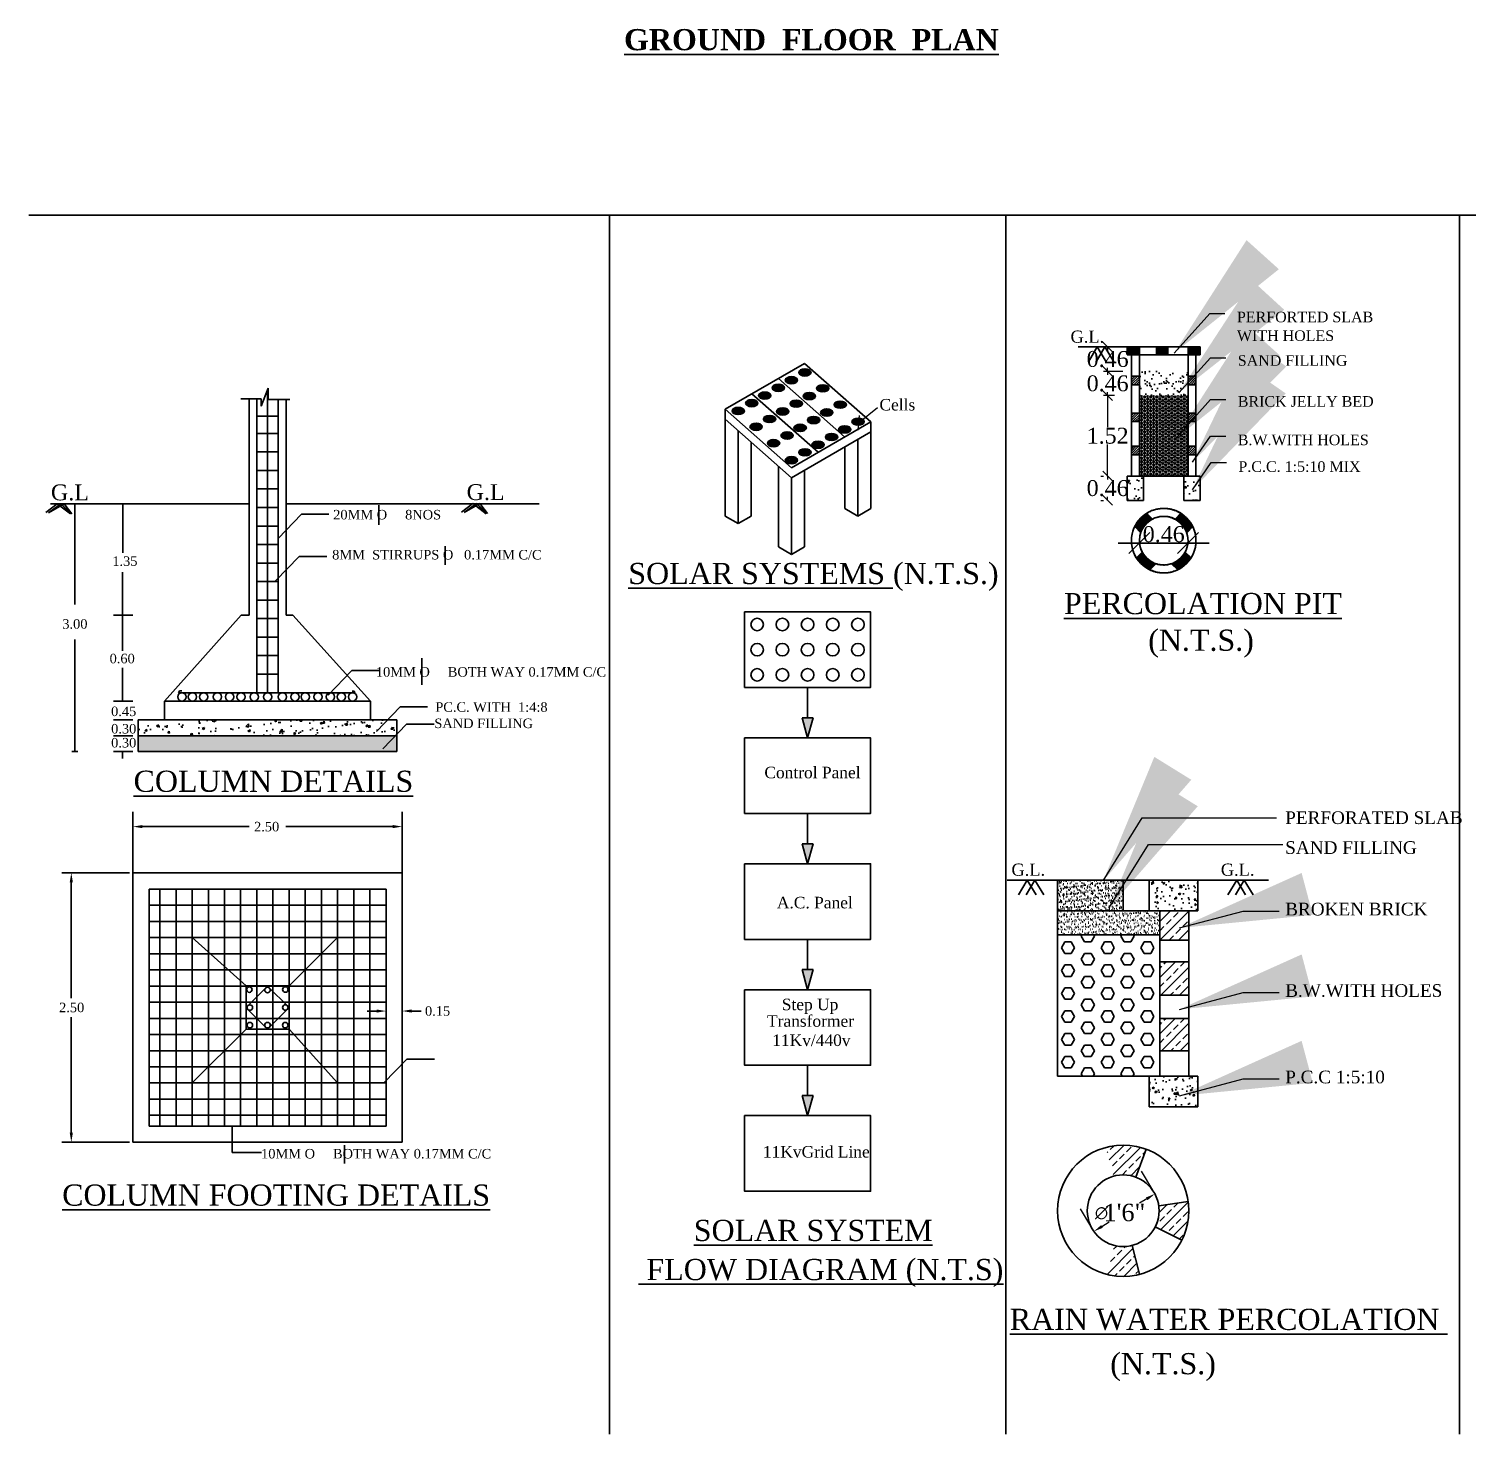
# Model space of a CAD drawing. Header units: metres. Extents: x 147 to 5559, y -3930 to 29.
# Drawn here: x 4045.51 to 4072.71, y -1648.63 to -1622.06 of the extents above; entities that cross this region are included whole.
import ezdxf

# ---------------------------------------------------------------- set-up
doc = ezdxf.new("R2010")
doc.units = ezdxf.units.M
doc.header["$MEASUREMENT"] = 0
doc.header["$PDMODE"] = 66
doc.styles.get("Standard").update_dxf_attribs({"font": 'times.ttf'})
doc.dimstyles.new('ISO-25', dxfattribs={"dimtxt": 2.5, "dimasz": 2.5, "dimexe": 1.25, "dimexo": 0.625, "dimtad": 1, "dimtxsty": 'Standard', "dimcen": 2.5, "dimadec": 0, "dimazin": 0, "dimtfac": 1, "dimtmove": 0, "dimatfit": 3, "dimfxl": 0, "dimarcsym": 0})
doc.dimstyles.new('STANDARD$0', dxfattribs={"dimtxt": 0.3, "dimasz": 0.18, "dimexe": 0.08, "dimexo": 0.5, "dimgap": 0.01, "dimtad": 0, "dimtih": 1, "dimtoh": 1, "dimzin": 1, "dimdsep": 46, "dimtxsty": 'Standard', "dimcen": 0.1, "dimadec": 3, "dimazin": 0, "dimtfac": 1, "dimtmove": 0, "dimatfit": 3, "dimfxl": 0, "dimtolj": 1, "dimtzin": 0, "dimarcsym": 0})
pattern_1 = [(30, (3264.516178, -2085.15868), (-0.0151139854, 0.0261781906), []), (120, (3264.516178, -2085.15868), (-0.0261781906, -0.0151139854), [])]
pattern_2 = [(45, (3441.198185, -1992.882883), (-0.0224506403, 0.0224506403), [])]
pattern_3 = [(50, (3836.71244, 356.8657), (0.35863009, -0.031376067), [0.0375, -0.4125]), (355, (3836.71244, 356.8657), (-0.06937567, 0.37609607), [0.03, -0.33]), (100.4514, (3836.74232, 356.86308), (0.28925469, 0.34471977), [0.031870095, -0.350571056]), (46.1842, (3836.71244, 356.9657), (0.53362052, -0.08275951), [0.05625, -0.61875]), (96.6356, (3836.7569, 356.9588), (0.46733135, 0.48705894), [0.04780514, -0.5258565]), (351.1842, (3836.71244, 356.9657), (0.46733097, 0.4870593), [0.045, -0.495]), (21, (3836.76244, 356.9407), (0.298453526, -0.201309445), [0.0375, -0.4125]), (326, (3836.76244, 356.9407), (0.121657666, 0.36257502), [0.03, -0.33]), (71.4514, (3836.7873, 356.9239), (0.420111314, 0.16126525), [0.031870095, -0.350571056]), (37.5, (3836.71244, 356.86569), (0.006079928, 0.166446927), [0, -0.326, 0, -0.335, 0, -0.33125]), (7.5, (3836.71244, 356.86569), (0.131534769, 0.197205856), [0, -0.191, 0, -0.3185, 0, -0.12625]), (327.5, (3836.60094, 356.86569), (0.266911218, -0.011277436), [0, -0.125, 0, -0.39, 0, -0.5175]), (317.5, (3836.55094, 356.8657), (0.291593085, 0.05005249), [0, -0.1625, 0, -0.259, 0, -0.3675])]
pattern_4 = [(37.5, (3836.712435, 356.86569), (-0.003149668, 0.0963411885), [0, -0.076, 0, -0.085, 0, -0.08125]), (7.5, (3836.71244, 356.86569), (0.088488835, 0.141107303), [0, -0.041, 0, -0.0685, 0, -0.02625]), (327.5, (3836.650935, 356.86569), (0.155707093, 0.0002829527), [0, -0.025, 0, -0.09, 0, -0.1175]), (317.5, (3836.65094, 356.86569), (0.15030633, 0.043883778), [0, -0.0125, 0, -0.059, 0, -0.0675])]
pattern_5 = [(45, (3836.71244, 356.8657), (-0.176776695, 0.176776695), []), (45, (3836.8892, 356.8657), (-0.176776695, 0.176776695), [0.125, -0.0625])]
pattern_6 = [(45, (3836.71244, 356.8493), (-0.176776695, 0.176776695), []), (45, (3836.8892, 356.8493), (-0.176776695, 0.176776695), [0.125, -0.0625])]

# ---------------------------------------------------------------- blocks, each defined once
blk = doc.blocks.new('_Oblique')
at = {"color": 0, "lineweight": -2}
blk.add_line((-0.5, -0.5), (0.5, 0.5), dxfattribs=at)
blk = doc.blocks.new('*D41')
at = {"color": 0, "lineweight": -2}
for p, q in [((4065.769, -1628.077), (4065.819, -1628.077)), ((4065.899, -1628.077), (4065.899, -1628.144)), ((4066.188, -1628.538), (4065.819, -1628.538)), ((4065.899, -1628.538), (4065.899, -1628.47))]:
    blk.add_line(p, q, dxfattribs=at)
at = {"layer": 'Defpoints', "color": 0, "lineweight": 35}
for p in [(4065.899, -1628.077), (4066.269, -1628.077), (4066.688, -1628.538)]:
    blk.add_point(p, dxfattribs=at)
at = {"color": 0, "lineweight": -2, "xscale": 0.18, "yscale": 0.18, "zscale": 0.18}
for p, rotation in [((4065.899, -1628.077), 90), ((4065.899, -1628.538), 270)]:
    blk.add_blockref('_Oblique', p, dxfattribs=dict(at, rotation=rotation))
at = {"color": 0, "lineweight": 35, "insert": (4065.899, -1628.307), "char_height": 0.3, "attachment_point": 5}
blk.add_mtext('\\A1;0.46', dxfattribs=at)
blk = doc.blocks.new('*D42')
at = {"color": 0, "lineweight": -2}
for p, q in [((4066.188, -1628.538), (4065.819, -1628.538)), ((4065.899, -1628.538), (4065.899, -1628.604)), ((4066.027, -1628.997), (4065.819, -1628.997)), ((4065.899, -1628.997), (4065.899, -1628.93))]:
    blk.add_line(p, q, dxfattribs=at)
at = {"layer": 'Defpoints', "color": 0, "lineweight": 35}
for p in [(4065.899, -1628.538), (4066.688, -1628.538), (4066.527, -1628.997)]:
    blk.add_point(p, dxfattribs=at)
at = {"color": 0, "lineweight": -2, "xscale": 0.18, "yscale": 0.18, "zscale": 0.18}
for p, rotation in [((4065.899, -1628.538), 90), ((4065.899, -1628.997), 270)]:
    blk.add_blockref('_Oblique', p, dxfattribs=dict(at, rotation=rotation))
at = {"color": 0, "lineweight": 35, "insert": (4065.899, -1628.767), "char_height": 0.3, "attachment_point": 5}
blk.add_mtext('\\A1;0.46', dxfattribs=at)
blk = doc.blocks.new('*D43')
at = {"color": 0, "lineweight": -2}
for p, q in [((4065.769, -1630.517), (4065.819, -1630.517)), ((4065.899, -1630.517), (4065.899, -1630.584)), ((4065.769, -1630.977), (4065.819, -1630.977)), ((4065.899, -1630.977), (4065.899, -1630.91))]:
    blk.add_line(p, q, dxfattribs=at)
at = {"layer": 'Defpoints', "color": 0, "lineweight": 35}
for p in [(4065.899, -1630.517), (4066.269, -1630.517), (4066.269, -1630.977)]:
    blk.add_point(p, dxfattribs=at)
at = {"color": 0, "lineweight": -2, "xscale": 0.18, "yscale": 0.18, "zscale": 0.18}
for p, rotation in [((4065.899, -1630.517), 90), ((4065.899, -1630.977), 270)]:
    blk.add_blockref('_Oblique', p, dxfattribs=dict(at, rotation=rotation))
at = {"color": 0, "lineweight": 35, "insert": (4065.899, -1630.747), "char_height": 0.3, "attachment_point": 5}
blk.add_mtext('\\A1;0.46', dxfattribs=at)
blk = doc.blocks.new('*D44')
at = {"color": 0, "lineweight": -2}
for p, q in [((4066.027, -1628.997), (4065.819, -1628.997)), ((4065.899, -1628.997), (4065.899, -1629.594)), ((4065.899, -1630.517), (4065.899, -1629.92)), ((4065.769, -1630.517), (4065.819, -1630.517))]:
    blk.add_line(p, q, dxfattribs=at)
at = {"layer": 'Defpoints', "color": 0, "lineweight": 35}
for p in [(4065.899, -1628.997), (4066.527, -1628.997), (4066.269, -1630.517)]:
    blk.add_point(p, dxfattribs=at)
at = {"color": 0, "lineweight": -2, "xscale": 0.18, "yscale": 0.18, "zscale": 0.18}
for p, rotation in [((4065.899, -1628.997), 90), ((4065.899, -1630.517), 270)]:
    blk.add_blockref('_Oblique', p, dxfattribs=dict(at, rotation=rotation))
at = {"color": 0, "lineweight": 35, "insert": (4065.899, -1629.757), "char_height": 0.3, "attachment_point": 5}
blk.add_mtext('\\A1;1.52', dxfattribs=at)
blk = doc.blocks.new('*D45')
at = {"color": 0, "lineweight": -2}
for p, q in [((4066.53, -1643.657), (4066.75, -1644.015)), ((4065.377, -1644.367), (4065.597, -1644.725)), ((4066.639, -1644.177), (4066.503, -1644.261)), ((4065.792, -1644.699), (4065.928, -1644.615))]:
    blk.add_line(p, q, dxfattribs=at)
at = {"color": 0, "lineweight": 35}
for points in [[(4066.623, -1644.152), (4066.654, -1644.203), (4066.792, -1644.083)], [(4065.777, -1644.673), (4065.808, -1644.724), (4065.639, -1644.793)]]:
    blk.add_solid(points, dxfattribs=at)
at = {"layer": 'Defpoints', "color": 0, "lineweight": 35}
for p in [(4066.792, -1644.083), (4066.792, -1644.083), (4065.639, -1644.793)]:
    blk.add_point(p, dxfattribs=at)
at = {"color": 0, "lineweight": 35, "insert": (4066.216, -1644.438), "char_height": 0.3, "attachment_point": 5}
blk.add_mtext('\\A1;{\\H1.0952x;1\'6"}', dxfattribs=at)

msp = doc.modelspace()

# ---------------------------------------------------------------- hatches: boundary and pattern name
at = {"lineweight": 35}
h = msp.add_hatch(dxfattribs=at)
h.set_pattern_fill('ANSI31', color=256, scale=0.004, style=0)
h.set_pattern_definition([(45, (3441.198185, -1991.32956), (-0.00898025612, 0.00898025612), [])])
h.paths.add_polyline_path([(4066.499, -1628.227), (4066.499, -1628.077), (4066.349, -1628.077), (4066.269, -1628.077), (4066.269, -1628.227)])
h.paths.add_polyline_path([(4067.034, -1628.227), (4067.034, -1628.077), (4066.822, -1628.077), (4066.822, -1628.227)])
h.paths.add_polyline_path([(4067.649, -1628.227), (4067.649, -1628.077), (4067.419, -1628.077), (4067.419, -1628.227)])
h = msp.add_hatch(dxfattribs=at)
h.set_pattern_fill('NET', color=256, scale=0.009521, angle=30, style=0)
h.set_pattern_definition(pattern_1)
edge = h.paths.add_edge_path()
edge.add_ellipse((4059.172, -1629.138), major_axis=(-0.117, 0), ratio=0.57735, start_angle=0, end_angle=360)
edge = h.paths.add_edge_path()
edge.add_ellipse((4059.419, -1628.996), major_axis=(-0.117, 0), ratio=0.57735, start_angle=0, end_angle=360)
edge = h.paths.add_edge_path()
edge.add_ellipse((4059.675, -1628.848), major_axis=(-0.117, 0), ratio=0.57735, start_angle=0, end_angle=360)
edge = h.paths.add_edge_path()
edge.add_ellipse((4059.922, -1628.705), major_axis=(-0.117, 0), ratio=0.57735, start_angle=0, end_angle=360)
edge = h.paths.add_edge_path()
edge.add_ellipse((4060.177, -1628.558), major_axis=(-0.117, 0), ratio=0.57735, start_angle=0, end_angle=360)
edge = h.paths.add_edge_path()
edge.add_ellipse((4059.255, -1629.585), major_axis=(-0.117, 0), ratio=0.57735, start_angle=0, end_angle=360)
edge = h.paths.add_edge_path()
edge.add_ellipse((4059.51, -1629.438), major_axis=(-0.117, 0), ratio=0.57735, start_angle=0, end_angle=360)
edge = h.paths.add_edge_path()
edge.add_ellipse((4059.757, -1629.295), major_axis=(-0.117, 0), ratio=0.57735, start_angle=0, end_angle=360)
edge = h.paths.add_edge_path()
edge.add_ellipse((4060.013, -1629.148), major_axis=(-0.117, 0), ratio=0.57735, start_angle=0, end_angle=360)
edge = h.paths.add_edge_path()
edge.add_ellipse((4060.26, -1629.005), major_axis=(-0.117, 0), ratio=0.57735, start_angle=0, end_angle=360)
edge = h.paths.add_edge_path()
edge.add_ellipse((4060.515, -1628.858), major_axis=(-0.117, 0), ratio=0.57735, start_angle=0, end_angle=360)
edge = h.paths.add_edge_path()
edge.add_ellipse((4059.585, -1629.896), major_axis=(-0.117, 0), ratio=0.57735, start_angle=0, end_angle=360)
edge = h.paths.add_edge_path()
edge.add_ellipse((4059.84, -1629.749), major_axis=(-0.117, 0), ratio=0.57735, start_angle=0, end_angle=360)
edge = h.paths.add_edge_path()
edge.add_ellipse((4060.087, -1629.606), major_axis=(-0.117, 0), ratio=0.57735, start_angle=0, end_angle=360)
edge = h.paths.add_edge_path()
edge.add_ellipse((4060.343, -1629.458), major_axis=(-0.117, 0), ratio=0.57735, start_angle=0, end_angle=360)
edge = h.paths.add_edge_path()
edge.add_ellipse((4060.59, -1629.316), major_axis=(-0.117, 0), ratio=0.57735, start_angle=0, end_angle=360)
edge = h.paths.add_edge_path()
edge.add_ellipse((4060.845, -1629.168), major_axis=(-0.117, 0), ratio=0.57735, start_angle=0, end_angle=360)
edge = h.paths.add_edge_path()
edge.add_ellipse((4061.183, -1629.488), major_axis=(-0.117, 0), ratio=0.57735, start_angle=0, end_angle=360)
edge = h.paths.add_edge_path()
edge.add_ellipse((4060.928, -1629.635), major_axis=(-0.117, 0), ratio=0.57735, start_angle=0, end_angle=360)
edge = h.paths.add_edge_path()
edge.add_ellipse((4060.681, -1629.778), major_axis=(-0.117, 0), ratio=0.57735, start_angle=0, end_angle=360)
edge = h.paths.add_edge_path()
edge.add_ellipse((4060.425, -1629.925), major_axis=(-0.117, 0), ratio=0.57735, start_angle=0, end_angle=360)
edge = h.paths.add_edge_path()
edge.add_ellipse((4060.178, -1630.068), major_axis=(-0.117, 0), ratio=0.57735, start_angle=0, end_angle=360)
edge = h.paths.add_edge_path()
edge.add_ellipse((4059.923, -1630.216), major_axis=(-0.117, 0), ratio=0.57735, start_angle=0, end_angle=360)
h = msp.add_hatch(dxfattribs=at)
h.set_pattern_fill('AR-SAND', color=256, scale=0.004, style=0)
h.set_pattern_definition([(37.5, (3441.19819, -1992.88288), (-0.006400125, 0.195765295), [0, -0.154432, 0, -0.17272, 0, -0.1651]), (7.5, (3441.19819, -1992.88288), (0.17980931, 0.28673004), [0, -0.083312, 0, -0.139192, 0, -0.05334]), (327.5, (3441.07322, -1992.88288), (0.31639695, 0.000574874), [0, -0.0508, 0, -0.18288, 0, -0.23876]), (317.5, (3441.07322, -1992.88288), (0.30542258, 0.08917173), [0, -0.0254, 0, -0.119888, 0, -0.13716])])
h.paths.add_polyline_path([(4066.499, -1628.536), (4066.499, -1628.997), (4067.419, -1628.997), (4067.419, -1628.536)])
h = msp.add_hatch(dxfattribs=at)
h.set_pattern_fill('ANSI31', color=256, scale=0.01, style=0)
h.set_pattern_definition(pattern_2)
h.paths.add_polyline_path([(4066.499, -1629.488), (4066.499, -1629.328), (4066.349, -1629.328), (4066.349, -1629.488)])
h.paths.add_polyline_path([(4066.349, -1630.114), (4066.499, -1630.114), (4066.499, -1629.954), (4066.349, -1629.954)])
h.paths.add_polyline_path([(4067.419, -1630.114), (4067.569, -1630.114), (4067.569, -1629.954), (4067.419, -1629.954)])
h.paths.add_polyline_path([(4067.419, -1629.488), (4067.569, -1629.488), (4067.569, -1629.328), (4067.419, -1629.328)])
h.paths.add_polyline_path([(4067.419, -1628.79), (4067.569, -1628.79), (4067.569, -1628.63), (4067.419, -1628.63)])
h = msp.add_hatch(dxfattribs=at)
h.set_pattern_fill('ANSI31', color=256, scale=0.01, style=0)
h.set_pattern_definition(pattern_2)
h.paths.add_polyline_path([(4066.499, -1628.79), (4066.499, -1628.63), (4066.349, -1628.63), (4066.349, -1628.79)])
h = msp.add_hatch(dxfattribs=at)
h.set_pattern_fill('HEX', color=256, scale=0.006, style=0)
h.set_pattern_definition([(0, (3441.198185, -1992.882883), (0, 0.03299556), [0.01905, -0.0381]), (120, (3441.198185, -1992.882883), (-0.0285749932, -0.01649778), [0.01905, -0.0381]), (60, (3441.217235, -1992.882883), (-0.0285749932, 0.01649778), [0.01905, -0.0381])])
h.paths.add_polyline_path([(4067.419, -1628.997), (4066.499, -1628.997), (4066.499, -1630.517), (4066.579, -1630.517), (4067.339, -1630.517), (4067.419, -1630.517)])
h = msp.add_hatch(dxfattribs=at)
h.set_pattern_fill('NET', color=256, scale=0.009521, angle=30, style=0)
h.set_pattern_definition(pattern_1)
edge = h.paths.add_edge_path()
edge.add_ellipse((4058.917, -1629.286), major_axis=(-0.117, 0), ratio=0.57735, start_angle=0, end_angle=360)
h = msp.add_hatch(dxfattribs=at)
h.set_pattern_fill('AR-CONC', color=256, scale=0.002, style=0)
h.set_pattern_definition([(50, (3441.1982, -1992.88288), (0.36436934, -0.03187817), [0.0381, -0.4191]), (355, (3441.1982, -1992.8829), (-0.07048565, 0.38211329), [0.03048, -0.33528]), (100.451, (3441.22855, -1992.88554), (0.293885, 0.35023338), [0.03238, -0.35618]), (46.1842, (3441.1982, -1992.7813), (0.54215808, -0.08408466), [0.05715, -0.62865]), (96.6356, (3441.24337, -1992.7883), (0.47480847, 0.4948511), [0.04857, -0.53427]), (351.184, (3441.1982, -1992.7813), (0.4748092, 0.49485024), [0.04572, -0.50292]), (21, (3441.249, -1992.80668), (0.30322976, -0.20453104), [0.0381, -0.4191]), (326, (3441.249, -1992.8067), (0.12360406, 0.36837593), [0.03048, -0.33528]), (71.4514, (3441.27425, -1992.82373), (0.42683298, 0.16384572), [0.03238, -0.35618]), (37.5, (3441.19819, -1992.88288), (0.006177207, 0.169110078), [0, -0.331216, 0, -0.34036, 0, -0.33655]), (7.5, (3441.19819, -1992.88288), (0.133639325, 0.20036115), [0, -0.194056, 0, -0.323596, 0, -0.12827]), (327.5, (3441.0849, -1992.88288), (0.27118119, -0.011457488), [0, -0.127, 0, -0.39624, 0, -0.52578]), (317.5, (3441.0341, -1992.88288), (0.29625836, 0.05085298), [0, -0.1651, 0, -0.263144, 0, -0.37338])])
h.paths.add_polyline_path([(4066.579, -1630.517), (4066.269, -1630.517), (4066.269, -1630.977), (4066.579, -1630.977)])
h.paths.add_polyline_path([(4067.649, -1630.517), (4067.339, -1630.517), (4067.339, -1630.977), (4067.649, -1630.977)])
h = msp.add_hatch(dxfattribs=at)
h.set_pattern_fill('ANSI31', color=256, scale=0.004, style=0)
h.set_pattern_definition([(45, (3441.198185, -1990.927209), (-0.00898025612, 0.00898025612), [])])
h.paths.add_polyline_path([(4067.569, -1631.738, 0.589859), (4066.635, -1631.221), (4066.745, -1631.331, -0.564938), (4067.419, -1631.738, -1), (4066.499, -1631.738, -0.082852), (4066.524, -1631.588), (4066.41, -1631.473, 0.112502), (4066.349, -1631.738, 1)], flags=0)
h.paths.add_polyline_path([(4067.419, -1631.738, -1), (4066.499, -1631.738, -0.564938), (4067.174, -1631.331), (4067.284, -1631.221, 0.589859), (4066.349, -1631.738, 1), (4067.569, -1631.738, 0.112502), (4067.509, -1631.473), (4067.395, -1631.588, -0.082852)])
h.paths.add_polyline_path([(4067.419, -1631.738, -0.12273), (4067.366, -1631.954), (4067.475, -1632.063, 0.141748), (4067.569, -1631.738, 1), (4066.349, -1631.738, 0.551705), (4067.223, -1632.288), (4067.108, -1632.173, -0.513998), (4066.499, -1631.738, -1)], flags=16)
h.paths.add_polyline_path([(4067.569, -1631.738, 1), (4066.349, -1631.738, 0.141748), (4066.444, -1632.063), (4066.553, -1631.954, -0.12273), (4066.499, -1631.738, -1), (4067.419, -1631.738, -0.513998), (4066.811, -1632.173), (4066.696, -1632.288, 0.551705)], flags=0)
h = msp.add_hatch(dxfattribs=at)
h.set_pattern_fill('AR-CONC', color=256, scale=0.06, style=0)
h.set_pattern_definition([(50, (3983.48084, -1645.25768), (0.4303561, -0.0376513), [0.045, -0.495]), (355, (3983.48084, -1645.25768), (-0.0832508, 0.4513153), [0.036, -0.396]), (100.4514, (3983.5167, -1645.2608), (0.3471056, 0.4136637), [0.038244, -0.4206853]), (46.1842, (3983.48084, -1645.1377), (0.6403446, -0.0993114), [0.0675, -0.7425]), (96.6356, (3983.5342, -1645.14595), (0.5607976, 0.584471), [0.057366, -0.631028]), (351.1842, (3983.48084, -1645.1377), (0.560797, 0.584471), [0.054, -0.594]), (21, (3983.54084, -1645.16768), (0.3581442, -0.2415713), [0.045, -0.495]), (326, (3983.54084, -1645.16768), (0.1459892, 0.43509), [0.036, -0.396]), (71.4514, (3983.5707, -1645.1878), (0.5041336, 0.1935183), [0.038244, -0.4206853]), (37.5, (3983.48084, -1645.25768), (0.0072959, 0.1997363), [0, -0.3912, 0, -0.402, 0, -0.3975]), (7.5, (3983.48084, -1645.25768), (0.1578417, 0.236647), [0, -0.2292, 0, -0.3822, 0, -0.1515]), (327.5, (3983.34704, -1645.25768), (0.32029346, -0.01353292), [0, -0.15, 0, -0.468, 0, -0.621]), (317.5, (3983.28704, -1645.25768), (0.3499117, 0.060063), [0, -0.195, 0, -0.3108, 0, -0.441])])
h.paths.add_polyline_path([(4052.465, -1635.127), (4047.575, -1635.127), (4047.575, -1635.427), (4052.465, -1635.427)])
for points in [[(4060.331, -1635.085), (4060.123, -1635.085), (4060.227, -1635.465)], [(4060.331, -1637.465), (4060.123, -1637.465), (4060.227, -1637.845)], [(4060.331, -1639.845), (4060.123, -1639.845), (4060.227, -1640.225)], [(4060.331, -1642.225), (4060.123, -1642.225), (4060.227, -1642.605)]]:
    msp.add_hatch(color=256, dxfattribs=at).paths.add_polyline_path(points)
h = msp.add_hatch(dxfattribs=at)
h.set_pattern_fill('AR-SAND', color=256, scale=0.06, style=0)
h.set_pattern_definition([(37.5, (3983.48084, -1645.25768), (-0.0037796, 0.11560943), [0, -0.0912, 0, -0.102, 0, -0.0975]), (7.5, (3983.48084, -1645.25768), (0.1061866, 0.16932876), [0, -0.0492, 0, -0.0822, 0, -0.0315]), (327.5, (3983.40704, -1645.25768), (0.18684851, 0.00033954), [0, -0.03, 0, -0.108, 0, -0.141]), (317.5, (3983.40704, -1645.25768), (0.1803676, 0.05266053), [0, -0.015, 0, -0.0708, 0, -0.081])])
h.paths.add_polyline_path([(4052.465, -1635.427), (4047.575, -1635.427), (4047.575, -1635.723), (4052.465, -1635.723)])
h = msp.add_hatch(dxfattribs=at)
h.set_pattern_fill('AR-SAND', color=256, scale=0.05, style=0)
h.set_pattern_definition(pattern_4)
h.paths.add_polyline_path([(4066.193, -1638.733), (4066.193, -1638.152), (4064.952, -1638.152), (4064.952, -1638.733)])
h = msp.add_hatch(dxfattribs=at)
h.set_pattern_fill('AR-CONC', color=256, scale=0.05, style=0)
h.set_pattern_definition(pattern_3)
h.paths.add_polyline_path([(4067.434, -1638.733), (4067.604, -1638.733), (4067.604, -1638.152), (4066.684, -1638.152), (4066.684, -1638.733)])
h = msp.add_hatch(dxfattribs=at)
h.set_pattern_fill('AR-SAND', color=256, scale=0.05, style=0)
h.set_pattern_definition(pattern_4)
h.paths.add_polyline_path([(4066.884, -1639.187), (4066.884, -1638.733), (4064.952, -1638.733), (4064.952, -1639.187)])
h = msp.add_hatch(dxfattribs=at)
h.set_pattern_fill('ANSI33', color=256, style=0)
h.set_pattern_definition(pattern_5)
h.paths.add_polyline_path([(4067.434, -1638.733), (4066.884, -1638.733), (4066.884, -1639.287), (4067.434, -1639.287)])
h = msp.add_hatch(dxfattribs=at)
h.set_pattern_fill('HEX', color=256, style=0)
h.set_pattern_definition([(0, (3836.71244, 356.8657), (0, 0.21650635), [0.125, -0.25]), (120, (3836.71244, 356.8657), (-0.1875, -0.108253176), [0.125, -0.25]), (60, (3836.83744, 356.8657), (-0.1875, 0.108253176), [0.125, -0.25])])
h.paths.add_polyline_path([(4066.884, -1639.187), (4064.952, -1639.187), (4064.952, -1641.858), (4066.884, -1641.858)])
h = msp.add_hatch(dxfattribs=at)
h.set_pattern_fill('ANSI33', color=256, style=0)
h.set_pattern_definition(pattern_5)
h.paths.add_polyline_path([(4067.434, -1640.329), (4067.434, -1639.699), (4066.884, -1639.699), (4066.884, -1640.329)])
h = msp.add_hatch(dxfattribs=at)
h.set_pattern_fill('ANSI33', color=256, style=0)
h.set_pattern_definition(pattern_5)
h.paths.add_polyline_path([(4067.434, -1640.766), (4066.884, -1640.766), (4066.884, -1641.377), (4067.434, -1641.377)])
h = msp.add_hatch(dxfattribs=at)
h.set_pattern_fill('AR-CONC', color=256, scale=0.05, style=0)
h.set_pattern_definition(pattern_3)
h.paths.add_polyline_path([(4066.684, -1641.858), (4066.684, -1642.439), (4067.434, -1642.439), (4067.604, -1642.439), (4067.604, -1641.858)])
h = msp.add_hatch(dxfattribs=at)
h.set_pattern_fill('ANSI33', color=256, style=0)
h.set_pattern_definition(pattern_6)
h.paths.add_polyline_path([(4066.629, -1643.24, 0.158463), (4065.863, -1643.206), (4066.013, -1643.748, -0.158463), (4066.432, -1643.767)])
h = msp.add_hatch(dxfattribs=at)
h.set_pattern_fill('ANSI33', color=256, style=0)
h.set_pattern_definition([(45, (3823.0199, 351.82674), (-0.176776695, 0.176776695), []), (45, (3823.19669, 351.82674), (-0.176776695, 0.176776695), [0.125, -0.0625])])
h.paths.add_polyline_path([(4067.302, -1644.958, 0.116825), (4067.434, -1644.402, 0.034936), (4067.422, -1644.229), (4066.865, -1644.307, -0.034936), (4066.871, -1644.402, -0.116825), (4066.799, -1644.706)])
h = msp.add_hatch(dxfattribs=at)
h.set_pattern_fill('ANSI33', color=256, style=0)
h.set_pattern_definition(pattern_6)
h.paths.add_polyline_path([(4066.363, -1645.058, -0.125122), (4066.028, -1645.06), (4065.892, -1645.605, 0.125122), (4066.503, -1645.603)])

# ---------------------------------------------------------------- linework, layer by layer
for p, q in [((4045.507, -1625.583), (4114.459, -1625.583)), ((4066.349, -1628.077), (4065.344, -1628.077)), ((4065.704, -1628.077), (4065.536, -1628.36)), ((4065.847, -1628.077), (4065.679, -1628.36)), ((4065.704, -1628.077), (4065.872, -1628.36)), ((4065.847, -1628.077), (4066.015, -1628.36)), ((4066.269, -1628.227), (4066.269, -1628.077)), ((4066.269, -1628.227), (4067.649, -1628.227)), ((4066.349, -1628.077), (4067.649, -1628.077)), ((4066.349, -1630.517), (4066.349, -1628.227)), ((4066.499, -1628.227), (4066.499, -1628.077)), ((4066.499, -1630.517), (4066.499, -1628.227)), ((4066.822, -1628.077), (4066.822, -1628.227)), ((4067.034, -1628.077), (4067.034, -1628.227)), ((4067.419, -1628.227), (4067.419, -1628.077)), ((4067.419, -1630.517), (4067.419, -1628.227)), ((4067.569, -1630.517), (4067.569, -1628.227)), ((4067.649, -1628.227), (4067.649, -1628.077)), ((4060.17, -1628.388), (4058.669, -1629.254)), ((4061.423, -1629.492), (4060.17, -1628.388)), ((4049.898, -1629.198), (4050.034, -1628.858)), ((4050.034, -1628.858), (4050.034, -1629.069)), ((4059.675, -1628.674), (4060.928, -1629.778)), ((4066.349, -1628.63), (4066.499, -1628.63)), ((4066.349, -1628.79), (4066.499, -1628.79)), ((4067.569, -1628.63), (4067.419, -1628.63)), ((4067.569, -1628.79), (4067.419, -1628.79)), ((4049.647, -1629.055), (4049.515, -1629.055)), ((4049.647, -1629.055), (4049.769, -1629.055)), ((4049.67, -1633.145), (4049.67, -1629.055)), ((4049.769, -1629.055), (4049.898, -1629.055)), ((4049.82, -1634.611), (4049.82, -1629.055)), ((4049.898, -1629.055), (4049.898, -1629.198)), ((4050.02, -1634.611), (4050.02, -1628.892)), ((4050.034, -1629.069), (4050.441, -1629.069)), ((4050.22, -1634.611), (4050.22, -1629.069)), ((4050.37, -1633.145), (4050.37, -1629.069)), ((4059.172, -1628.964), (4060.425, -1630.068)), ((4050.215, -1629.386), (4049.815, -1629.386)), ((4058.669, -1629.444), (4058.669, -1629.254)), ((4058.669, -1629.254), (4059.923, -1630.358)), ((4066.349, -1629.328), (4066.499, -1629.328)), ((4067.569, -1629.328), (4067.419, -1629.328)), ((4058.669, -1629.444), (4058.669, -1631.272)), ((4058.669, -1629.444), (4059.923, -1630.549)), ((4058.917, -1629.662), (4058.917, -1631.415)), ((4059.923, -1630.358), (4061.423, -1629.492)), ((4059.923, -1630.549), (4061.423, -1629.682)), ((4061.423, -1629.492), (4061.423, -1629.682)), ((4061.423, -1629.682), (4061.423, -1631.13)), ((4066.349, -1629.488), (4066.499, -1629.488)), ((4067.569, -1629.488), (4067.419, -1629.488)), ((4050.22, -1629.711), (4049.82, -1629.711)), ((4059.164, -1629.88), (4059.164, -1631.272)), ((4061.176, -1629.825), (4061.176, -1631.272)), ((4066.349, -1629.954), (4066.499, -1629.954)), ((4067.569, -1629.954), (4067.419, -1629.954)), ((4050.22, -1630.061), (4049.82, -1630.061)), ((4060.929, -1629.968), (4060.929, -1631.13)), ((4066.349, -1630.114), (4066.499, -1630.114)), ((4067.569, -1630.114), (4067.419, -1630.114)), ((4050.22, -1630.411), (4049.82, -1630.411)), ((4059.675, -1630.331), (4059.675, -1631.853)), ((4060.17, -1630.406), (4060.17, -1631.853)), ((4050.22, -1630.761), (4049.82, -1630.761)), ((4059.923, -1630.549), (4059.923, -1631.996)), ((4066.269, -1630.517), (4066.269, -1630.977)), ((4066.269, -1630.517), (4066.579, -1630.517)), ((4066.579, -1630.517), (4067.339, -1630.517)), ((4066.579, -1630.517), (4066.579, -1630.977)), ((4067.339, -1630.517), (4067.339, -1630.977)), ((4067.339, -1630.517), (4067.649, -1630.517)), ((4067.649, -1630.517), (4067.649, -1630.977)), ((4046.043, -1631.04), (4045.831, -1631.206)), ((4046.115, -1631.039), (4045.877, -1631.21)), ((4045.877, -1631.21), (4046.174, -1631.04)), ((4046.878, -1631.042), (4045.916, -1631.042)), ((4046.297, -1631.233), (4046.043, -1631.04)), ((4046.113, -1631.039), (4046.297, -1631.233)), ((4046.32, -1631.229), (4046.115, -1631.039)), ((4046.174, -1631.04), (4046.32, -1631.229)), ((4046.378, -1631.042), (4046.378, -1632.943)), ((4047.738, -1631.042), (4046.878, -1631.042)), ((4047.282, -1631.042), (4047.282, -1631.969)), ((4047.738, -1631.042), (4049.67, -1631.042)), ((4050.37, -1631.042), (4053.03, -1631.042)), ((4053.03, -1631.042), (4055.152, -1631.042)), ((4053.9, -1631.036), (4053.688, -1631.201)), ((4053.972, -1631.034), (4053.734, -1631.205)), ((4053.734, -1631.205), (4054.031, -1631.036)), ((4054.154, -1631.228), (4053.9, -1631.036)), ((4053.97, -1631.034), (4054.154, -1631.228)), ((4054.177, -1631.224), (4053.972, -1631.034)), ((4054.031, -1631.036), (4054.177, -1631.224)), ((4066.269, -1630.977), (4066.579, -1630.977)), ((4067.339, -1630.977), (4067.649, -1630.977)), ((4050.22, -1631.111), (4049.82, -1631.111)), ((4050.22, -1631.695), (4050.659, -1631.239)), ((4050.659, -1631.239), (4051.179, -1631.239)), ((4052.125, -1631.069), (4052.125, -1631.439)), ((4058.669, -1631.272), (4058.917, -1631.415)), ((4058.917, -1631.415), (4059.164, -1631.272)), ((4061.176, -1631.272), (4060.929, -1631.13)), ((4061.176, -1631.272), (4061.423, -1631.13)), ((4066.745, -1631.331), (4066.635, -1631.221)), ((4067.174, -1631.331), (4067.284, -1631.221)), ((4050.22, -1631.461), (4049.82, -1631.461)), ((4066.524, -1631.588), (4066.41, -1631.473)), ((4067.395, -1631.588), (4067.509, -1631.473)), ((4050.22, -1631.811), (4049.82, -1631.811)), ((4053.379, -1631.842), (4053.379, -1632.196)), ((4059.675, -1631.853), (4059.923, -1631.996)), ((4059.923, -1631.996), (4060.17, -1631.853)), ((4066.499, -1631.782), (4066.099, -1631.782)), ((4066.499, -1631.782), (4067.419, -1631.782)), ((4067.419, -1631.782), (4067.819, -1631.782)), ((4050.172, -1632.499), (4050.619, -1632.035)), ((4050.619, -1632.035), (4051.138, -1632.035)), ((4066.444, -1632.063), (4066.553, -1631.954)), ((4067.475, -1632.063), (4067.366, -1631.954)), ((4047.281, -1632.33), (4047.281, -1633.818)), ((4050.22, -1632.161), (4049.82, -1632.161)), ((4066.696, -1632.288), (4066.811, -1632.173)), ((4067.223, -1632.288), (4067.108, -1632.173)), ((4050.22, -1632.511), (4049.82, -1632.511)), ((4050.22, -1632.861), (4049.82, -1632.861)), ((4047.109, -1633.145), (4047.473, -1633.145)), ((4049.52, -1633.145), (4048.075, -1634.769)), ((4049.52, -1633.145), (4049.67, -1633.145)), ((4050.22, -1633.211), (4049.82, -1633.211)), ((4050.37, -1633.145), (4050.501, -1633.145)), ((4050.501, -1633.145), (4051.965, -1634.769)), ((4046.378, -1633.604), (4046.378, -1635.723)), ((4050.22, -1633.561), (4049.82, -1633.561)), ((4050.22, -1633.911), (4049.82, -1633.911)), ((4052.934, -1633.957), (4052.934, -1634.463)), ((4047.281, -1634.14), (4047.281, -1634.769)), ((4050.22, -1634.261), (4049.82, -1634.261)), ((4051.165, -1634.657), (4051.611, -1634.193)), ((4051.611, -1634.193), (4052.131, -1634.193)), ((4048.339, -1634.611), (4048.357, -1634.577)), ((4048.357, -1634.577), (4048.398, -1634.577)), ((4051.658, -1634.581), (4051.622, -1634.581)), ((4051.67, -1634.612), (4051.658, -1634.581)), ((4060.227, -1634.512), (4060.227, -1635.085)), ((4047.473, -1634.769), (4047.109, -1634.769)), ((4048.075, -1635.127), (4048.075, -1634.769)), ((4051.965, -1634.769), (4048.075, -1634.769)), ((4051.615, -1634.611), (4048.339, -1634.611)), ((4050.02, -1634.769), (4050.02, -1634.769)), ((4051.615, -1634.611), (4051.615, -1634.612)), ((4051.615, -1634.612), (4051.67, -1634.612)), ((4051.965, -1635.127), (4051.965, -1634.769)), ((4047.473, -1635.127), (4047.109, -1635.127)), ((4047.575, -1635.723), (4047.575, -1635.127)), ((4052.465, -1635.127), (4047.575, -1635.127)), ((4052.08, -1635.342), (4052.526, -1634.878)), ((4052.465, -1635.723), (4052.465, -1635.127)), ((4052.526, -1634.878), (4053.046, -1634.878)), ((4060.227, -1635.465), (4060.123, -1635.085)), ((4060.123, -1635.085), (4060.331, -1635.085)), ((4060.331, -1635.085), (4060.227, -1635.465)), ((4052.2, -1635.67), (4052.647, -1635.206)), ((4052.647, -1635.206), (4053.167, -1635.206)), ((4047.473, -1635.427), (4047.109, -1635.427)), ((4052.465, -1635.427), (4047.575, -1635.427)), ((4046.32, -1635.723), (4046.432, -1635.723)), ((4047.473, -1635.723), (4047.109, -1635.723)), ((4047.281, -1635.723), (4047.281, -1635.856)), ((4052.465, -1635.723), (4047.575, -1635.723)), ((4047.475, -1643.107), (4047.475, -1636.865)), ((4052.565, -1643.107), (4052.565, -1636.865)), ((4060.227, -1636.893), (4060.227, -1637.465)), ((4047.655, -1637.142), (4049.675, -1637.142)), ((4052.385, -1637.142), (4050.365, -1637.142)), ((4060.123, -1637.465), (4060.331, -1637.465)), ((4060.227, -1637.845), (4060.123, -1637.465)), ((4060.331, -1637.465), (4060.227, -1637.845)), ((4047.413, -1638.017), (4046.131, -1638.017)), ((4047.475, -1638.017), (4047.475, -1643.107)), ((4052.565, -1638.017), (4047.475, -1638.017)), ((4052.565, -1643.107), (4052.565, -1638.017)), ((4046.311, -1638.197), (4046.311, -1640.382)), ((4047.781, -1638.323), (4047.781, -1642.802)), ((4052.26, -1638.323), (4047.781, -1638.323)), ((4047.984, -1642.802), (4047.984, -1638.323)), ((4048.29, -1642.802), (4048.29, -1638.323)), ((4048.595, -1642.802), (4048.595, -1638.323)), ((4048.901, -1642.802), (4048.901, -1638.323)), ((4049.206, -1642.802), (4049.206, -1638.323)), ((4049.206, -1642.802), (4049.206, -1638.323)), ((4049.511, -1642.802), (4049.511, -1638.323)), ((4049.511, -1642.802), (4049.511, -1638.323)), ((4049.817, -1642.802), (4049.817, -1638.323)), ((4049.817, -1642.802), (4049.817, -1638.323)), ((4050.122, -1642.802), (4050.122, -1638.323)), ((4050.428, -1642.802), (4050.428, -1638.323)), ((4050.733, -1642.802), (4050.733, -1638.323)), ((4051.038, -1642.802), (4051.038, -1638.323)), ((4051.344, -1642.802), (4051.344, -1638.323)), ((4051.649, -1642.802), (4051.649, -1638.323)), ((4051.955, -1642.802), (4051.955, -1638.323)), ((4052.26, -1642.802), (4052.26, -1638.323)), ((4063.999, -1638.152), (4064.952, -1638.152)), ((4064.381, -1638.152), (4064.213, -1638.434)), ((4064.525, -1638.152), (4064.357, -1638.434)), ((4064.381, -1638.152), (4064.549, -1638.434)), ((4064.525, -1638.152), (4064.693, -1638.434)), ((4064.952, -1638.152), (4064.952, -1641.858)), ((4067.604, -1638.152), (4064.952, -1638.152)), ((4066.193, -1638.733), (4066.193, -1638.152)), ((4066.684, -1638.733), (4066.684, -1638.152)), ((4067.604, -1638.733), (4067.604, -1638.152)), ((4067.604, -1638.152), (4068.937, -1638.152)), ((4068.339, -1638.152), (4068.171, -1638.434)), ((4068.482, -1638.152), (4068.314, -1638.434)), ((4068.339, -1638.152), (4068.507, -1638.434)), ((4068.482, -1638.152), (4068.65, -1638.434)), ((4052.26, -1638.628), (4047.781, -1638.628)), ((4052.26, -1638.933), (4047.781, -1638.933)), ((4067.434, -1638.733), (4064.952, -1638.733)), ((4066.884, -1641.858), (4066.884, -1638.733)), ((4067.434, -1641.858), (4067.434, -1638.733)), ((4067.434, -1638.733), (4067.604, -1638.733)), ((4066.884, -1639.187), (4064.952, -1639.187)), ((4052.26, -1639.239), (4047.781, -1639.239)), ((4049.613, -1640.154), (4048.595, -1639.239)), ((4050.428, -1640.154), (4051.344, -1639.239)), ((4060.227, -1639.273), (4060.227, -1639.845)), ((4066.884, -1639.287), (4067.434, -1639.287)), ((4052.26, -1639.544), (4047.781, -1639.544)), ((4066.884, -1639.699), (4067.434, -1639.699)), ((4052.26, -1639.85), (4047.781, -1639.85)), ((4060.123, -1639.845), (4060.331, -1639.845)), ((4060.227, -1640.225), (4060.123, -1639.845)), ((4060.331, -1639.845), (4060.227, -1640.225)), ((4052.26, -1640.155), (4047.781, -1640.155)), ((4049.613, -1640.97), (4049.613, -1640.154)), ((4049.613, -1640.154), (4050.428, -1640.154)), ((4049.613, -1640.562), (4050.02, -1640.155)), ((4050.02, -1640.155), (4050.428, -1640.562)), ((4050.428, -1640.154), (4050.428, -1640.97)), ((4052.26, -1640.46), (4047.781, -1640.46)), ((4050.019, -1640.97), (4049.612, -1640.562)), ((4050.428, -1640.562), (4050.019, -1640.97)), ((4066.884, -1640.329), (4067.434, -1640.329)), ((4046.311, -1642.927), (4046.311, -1640.742)), ((4052.26, -1640.766), (4047.781, -1640.766)), ((4052.08, -1640.628), (4051.9, -1640.628)), ((4052.26, -1640.625), (4052.26, -1640.808)), ((4052.565, -1640.625), (4052.565, -1640.808)), ((4052.745, -1640.628), (4052.925, -1640.628)), ((4066.884, -1640.766), (4067.434, -1640.766)), ((4052.26, -1641.071), (4047.781, -1641.071)), ((4049.613, -1640.97), (4048.595, -1641.987)), ((4050.428, -1640.97), (4049.613, -1640.97)), ((4050.428, -1640.97), (4051.344, -1641.987)), ((4052.26, -1641.377), (4047.781, -1641.377)), ((4066.884, -1641.377), (4067.434, -1641.377)), ((4052.221, -1641.987), (4052.656, -1641.535)), ((4052.656, -1641.535), (4053.175, -1641.535)), ((4060.227, -1641.653), (4060.227, -1642.225)), ((4052.26, -1641.682), (4047.781, -1641.682)), ((4064.952, -1641.858), (4067.604, -1641.858)), ((4066.684, -1642.439), (4066.684, -1641.858)), ((4067.604, -1642.439), (4067.604, -1641.858)), ((4052.26, -1641.987), (4047.781, -1641.987)), ((4052.26, -1642.293), (4047.781, -1642.293)), ((4060.123, -1642.225), (4060.331, -1642.225)), ((4060.227, -1642.605), (4060.123, -1642.225)), ((4060.331, -1642.225), (4060.227, -1642.605)), ((4067.434, -1642.439), (4066.684, -1642.439)), ((4067.434, -1642.439), (4067.604, -1642.439)), ((4052.26, -1642.598), (4047.781, -1642.598)), ((4047.781, -1642.802), (4052.26, -1642.802)), ((4049.352, -1643.301), (4049.352, -1642.802)), ((4047.413, -1643.107), (4046.131, -1643.107)), ((4047.475, -1643.107), (4052.565, -1643.107)), ((4052.565, -1643.107), (4050.02, -1643.107)), ((4051.476, -1643.163), (4051.476, -1643.512)), ((4066.432, -1643.767), (4066.629, -1643.24)), ((4049.905, -1643.303), (4049.352, -1643.301)), ((4066.865, -1644.307), (4067.422, -1644.229)), ((4066.799, -1644.706), (4067.302, -1644.958)), ((4066.363, -1645.058), (4066.503, -1645.603))]:
    msp.add_line(p, q, dxfattribs=at)
at = {"linetype": 'ByBlock', "lineweight": 35}
for p, q in [((4056.486, -1625.583), (4056.486, -1648.626)), ((4063.973, -1648.626), (4063.973, -1625.583)), ((4072.55, -1625.583), (4072.55, -1648.626))]:
    msp.add_line(p, q, dxfattribs=at)
at = {"lineweight": 35}
for points in [[(4059.037, -1633.084), (4061.417, -1633.084), (4061.417, -1634.512), (4059.037, -1634.512)], [(4059.037, -1635.465), (4061.417, -1635.465), (4061.417, -1636.893), (4059.037, -1636.893)], [(4059.037, -1637.845), (4061.417, -1637.845), (4061.417, -1639.273), (4059.037, -1639.273)], [(4059.037, -1640.225), (4061.417, -1640.225), (4061.417, -1641.653), (4059.037, -1641.653)], [(4059.037, -1642.605), (4061.417, -1642.605), (4061.417, -1644.033), (4059.037, -1644.033)]]:
    msp.add_lwpolyline(points, close=True, dxfattribs=at)
for centre, radius in [((4066.959, -1631.738), 0.61), ((4066.959, -1631.738), 0.46), ((4059.275, -1633.322), 0.119), ((4059.751, -1633.322), 0.119), ((4060.227, -1633.322), 0.119), ((4060.703, -1633.322), 0.119), ((4061.179, -1633.322), 0.119), ((4059.275, -1633.798), 0.119), ((4059.751, -1633.798), 0.119), ((4060.227, -1633.798), 0.119), ((4060.703, -1633.798), 0.119), ((4061.179, -1633.798), 0.119), ((4059.275, -1634.274), 0.119), ((4059.751, -1634.274), 0.119), ((4060.227, -1634.274), 0.119), ((4060.703, -1634.274), 0.119), ((4061.179, -1634.274), 0.119), ((4048.401, -1634.69), 0.079), ((4048.6, -1634.69), 0.079), ((4048.813, -1634.69), 0.079), ((4049.072, -1634.69), 0.079), ((4049.302, -1634.69), 0.079), ((4049.519, -1634.69), 0.079), ((4049.769, -1634.69), 0.079), ((4050.022, -1634.69), 0.079), ((4050.301, -1634.69), 0.079), ((4050.539, -1634.69), 0.079), ((4050.733, -1634.69), 0.079), ((4050.974, -1634.69), 0.079), ((4051.208, -1634.69), 0.079), ((4051.415, -1634.69), 0.079), ((4051.627, -1634.69), 0.079), ((4049.676, -1640.222), 0.0524), ((4050.019, -1640.23), 0.0524), ((4050.358, -1640.22), 0.0524), ((4049.686, -1640.562), 0.0524), ((4050.357, -1640.561), 0.0524), ((4049.686, -1640.894), 0.0524), ((4050.02, -1640.894), 0.0524), ((4050.355, -1640.894), 0.0524), ((4066.193, -1644.402), 1.241), ((4066.193, -1644.402), 0.678)]:
    msp.add_circle(centre, radius, dxfattribs=at)
for centre in [(4060.177, -1628.558), (4059.675, -1628.848), (4059.922, -1628.705), (4060.515, -1628.858), (4059.172, -1629.138), (4059.419, -1628.996), (4060.013, -1629.148), (4060.26, -1629.005), (4060.845, -1629.168), (4058.917, -1629.286), (4059.51, -1629.438), (4059.757, -1629.295), (4060.343, -1629.458), (4060.59, -1629.316), (4059.255, -1629.585), (4059.84, -1629.749), (4060.087, -1629.606), (4060.928, -1629.635), (4061.183, -1629.488), (4059.585, -1629.896), (4060.425, -1629.925), (4060.681, -1629.778), (4059.923, -1630.216), (4060.178, -1630.068)]:
    msp.add_ellipse(centre, major_axis=(-0.117, 0), ratio=0.57735, dxfattribs=at)
for points in [[(4047.655, -1637.112), (4047.655, -1637.172), (4047.475, -1637.142)], [(4052.385, -1637.112), (4052.385, -1637.172), (4052.565, -1637.142)], [(4046.281, -1638.197), (4046.341, -1638.197), (4046.311, -1638.017)], [(4052.08, -1640.598), (4052.08, -1640.658), (4052.26, -1640.628)], [(4052.745, -1640.598), (4052.745, -1640.658), (4052.565, -1640.628)], [(4046.281, -1642.927), (4046.341, -1642.927), (4046.311, -1643.107)]]:
    msp.add_solid(points, dxfattribs=at)

# ---------------------------------------------------------------- block references
at = {"lineweight": 35, "xscale": 0.4000000000005457, "yscale": 0.4000000000005457, "zscale": 0.4000000000005457}
msp.add_blockref('_Oblique', (4066.499, -1631.782), dxfattribs=at)
at = {"lineweight": 35, "xscale": 0.4000000000005457, "yscale": 0.4000000000005457, "zscale": 0.4000000000005457, "rotation": 180}
msp.add_blockref('_Oblique', (4067.419, -1631.782), dxfattribs=at)

# ---------------------------------------------------------------- texts
at = {"lineweight": 35}
for s, height, p in [('PERFORTED SLAB', 0.2, (4068.343, -1627.61)), ('G.L.', 0.23, (4065.197, -1627.997)), ('WITH HOLES', 0.2, (4068.343, -1627.963)), ('SAND FILLING', 0.2, (4068.359, -1628.432)), ('Cells', 0.2178, (4061.586, -1629.277)), ('BRICK JELLY BED', 0.2, (4068.359, -1629.206)), ('B.W.WITH HOLES', 0.2, (4068.359, -1629.933)), ('P.C.C. 1:5:10 MIX', 0.2, (4068.371, -1630.437)), ('G.L', 0.3, (4045.926, -1630.975)), ('G.L', 0.3, (4053.783, -1630.97)), ('20MM O     8NOS', 0.18, (4051.261, -1631.336)), ('1.35', 0.18, (4047.086, -1632.215)), (' 8MM  STIRRUPS O   0.17MM C/C', 0.18, (4051.174, -1632.093)), ('%%USOLAR SYSTEMS %%U(N.T.S.)', 0.4, (4056.839, -1632.558)), ('%%UPERCOLATION PIT', 0.4, (4065.074, -1633.126)), ('3.00', 0.18, (4046.141, -1633.401)), ('0.60', 0.18, (4047.035, -1634.055)), ('10MM O     BOTH WAY 0.17MM C/C', 0.18, (4052.068, -1634.308)), ('PC.C. WITH  1:4:8', 0.18, (4053.191, -1634.972)), ('0.45', 0.18, (4047.063, -1635.053)), ('SAND FILLING', 0.18, (4053.173, -1635.28)), ('0.30', 0.18, (4047.064, -1635.382)), ('0.30', 0.18, (4047.064, -1635.646)), ('%%UCOLUMN DETAILS', 0.4, (4047.488, -1636.485)), ('Control Panel', 0.21778, (4059.411, -1636.228)), ('PERFORATED SLAB', 0.24, (4069.255, -1637.093)), ('2.50', 0.18, (4049.765, -1637.232)), ('SAND FILLING', 0.24, (4069.255, -1637.658)), ('G.L.', 0.23, (4064.081, -1638.071)), ('G.L.', 0.23, (4068.038, -1638.071)), ('A.C. Panel', 0.2178, (4059.647, -1638.687)), ('BROKEN BRICK', 0.24, (4069.255, -1638.821)), ('B.W.WITH HOLES', 0.24, (4069.255, -1640.36)), ('2.50', 0.18, (4046.08, -1640.65)), ('0.15', 0.18, (4052.996, -1640.716)), ('Step Up', 0.2178, (4059.74, -1640.612)), ('Transformer', 0.21778, (4059.461, -1640.925)), ('11Kv/440v', 0.2178, (4059.559, -1641.289)), ('P.C.C 1:5:10', 0.24, (4069.255, -1641.994)), ('10MM O     BOTH WAY 0.17MM C/C', 0.18, (4049.898, -1643.414)), ('11KvGrid Line', 0.21778, (4059.383, -1643.397)), ('%%UCOLUMN FOOTING DETAILS', 0.4, (4046.138, -1644.306)), ('%%USOLAR SYSTEM', 0.4, (4058.076, -1644.974)), ('%%U FLOW DIAGRAM (N.T.S)', 0.4, (4057.031, -1645.713)), ('%%URAIN WATER PERCOLATION ', 0.4, (4064.05, -1646.655))]:
    msp.add_text(s, height=height, dxfattribs=at).set_placement(p)
at = {"linetype": 'ByBlock', "lineweight": 35, "insert": (4056.758, -1622.068), "char_height": 0.4, "width": 13.34331, "attachment_point": 1}
msp.add_mtext('{\\fTimes New Roman|b1|i0|c0|p18;\\LGROUND  FLOOR  PLAN}', dxfattribs=at)
at = {"lineweight": 35, "attachment_point": 5}
for s, insert, char_height in [('0.46', (4066.959, -1631.617), 0.3), ('\\A1;∅', (4065.783, -1644.445), 0.23)]:
    msp.add_mtext(s, dxfattribs=dict(at, insert=insert, char_height=char_height))
at = {"lineweight": 35, "char_height": 0.4, "width": 1.99886, "attachment_point": 1}
for insert in [(4066.666, -1633.419), (4065.948, -1647.092)]:
    msp.add_mtext('(N.T.S.)', dxfattribs=dict(at, insert=insert))

# ---------------------------------------------------------------- dimensions: what is measured, and where the dimension line sits
at = {"lineweight": 35}
for base, p1, p2, picture, middle in [((4065.899, -1628.077), (4066.688, -1628.538), (4066.269, -1628.077), '*D41', (4065.899, -1628.307)), ((4065.899, -1628.538), (4066.527, -1628.997), (4066.688, -1628.538), '*D42', (4065.899, -1628.767)), ((4065.899, -1628.997), (4066.269, -1630.517), (4066.527, -1628.997), '*D44', (4065.899, -1629.757)), ((4065.899, -1630.517), (4066.269, -1630.977), (4066.269, -1630.517), '*D43', (4065.899, -1630.747))]:
    dim = msp.add_linear_dim(base=base, p1=p1, p2=p2, angle=90, dimstyle='STANDARD$0', override={"dimblk": 'Oblique', "dimtmove": 2, "dimldrblk": 'Oblique', "dimfxl": 0.18}, dxfattribs=at)
    dim.commit()
    dim.dimension.update_dxf_attribs({"geometry": picture, "text_midpoint": middle})
dim = msp.add_aligned_dim(p1=(4065.639, -1644.793), p2=(4066.792, -1644.083), distance=0, text='{\\H1.0952x;1\'6"}', dimstyle='STANDARD$0', override={"dimfxl": 6}, dxfattribs=at)
dim.commit()
dim.dimension.update_dxf_attribs({"geometry": '*D45', "text_midpoint": (4066.216, -1644.438)})

# ---------------------------------------------------------------- leaders
for points, override in [([(4067.158, -1628.191), (4067.83, -1627.444), (4068.116, -1627.444)], {"dimexe": 0.12, "dimexo": 0.12, "dimgap": 0.12}), ([(4067.246, -1628.941), (4067.846, -1628.285), (4068.132, -1628.285)], {"dimexe": 0.12, "dimexo": 0.12, "dimgap": 0.12}), ([(4067.174, -1629.818), (4067.846, -1629.071), (4068.132, -1629.071)], {"dimexe": 0.12, "dimexo": 0.12, "dimgap": 0.12}), ([(4067.502, -1630.254), (4067.846, -1629.764), (4068.132, -1629.764)], {"dimexe": 0.12, "dimexo": 0.12, "dimgap": 0.12}), ([(4067.502, -1630.774), (4067.858, -1630.261), (4068.143, -1630.261)], {"dimexe": 0.12, "dimexo": 0.12, "dimgap": 0.12}), ([(4061.19, -1629.51), (4061.547, -1629.22)], {"dimtxt": 0.23, "dimasz": 0.2, "dimexe": 0.1, "dimexo": 0.1, "dimgap": 0.1, "dimtad": 0, "dimtoh": 1, "dimlfac": 0.5, "dimzin": 1, "dimdsep": 46, "dimse1": 1, "dimse2": 1, "dimclrd": 8, "dimtix": 1, "dimldrblk": 'Oblique'}), ([(4065.815, -1638.166), (4066.551, -1636.977), (4069.091, -1636.977)], {"dimexe": 0.1, "dimexo": 0.1, "dimgap": 0.1}), ([(4065.937, -1638.667), (4066.673, -1637.478), (4069.213, -1637.478)], {"dimexe": 0.1, "dimexo": 0.1, "dimgap": 0.1}), ([(4067.255, -1639.058), (4068.458, -1638.738), (4069.141, -1638.738)], {"dimexe": 0.1, "dimexo": 0.1, "dimgap": 0.1}), ([(4067.255, -1640.596), (4068.458, -1640.277), (4069.141, -1640.277)], {"dimexe": 0.1, "dimexo": 0.1, "dimgap": 0.1}), ([(4067.255, -1642.231), (4068.458, -1641.911), (4069.141, -1641.911)], {"dimexe": 0.1, "dimexo": 0.1, "dimgap": 0.1})]:
    msp.add_leader(points, dimstyle='ISO-25', override=override, dxfattribs=at)

doc.saveas('drawing.dxf')
